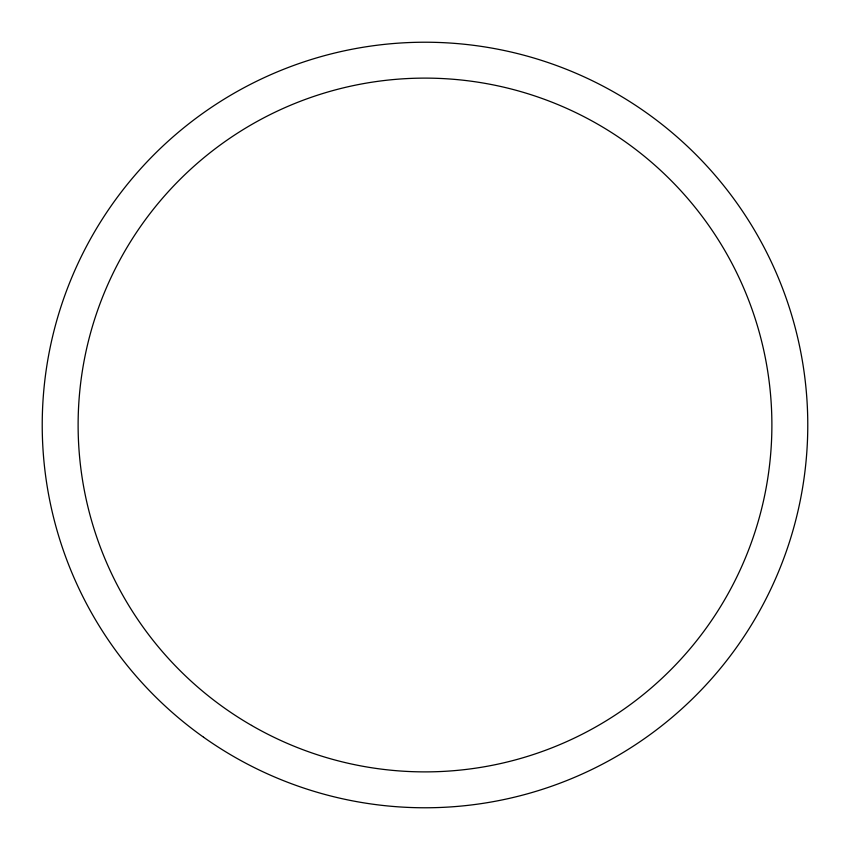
<?xml version="1.0" encoding="UTF-8"?>
<svg xmlns="http://www.w3.org/2000/svg" width="850" height="850" viewBox="0 0 850 850"><rect width="100%" height="100%" fill="white"/><g stroke="black" fill="none" stroke-linecap="round" stroke-linejoin="round"><path stroke-width="1.27" d="M203.564 737.216A382.766 382.766 0 0 0 806.108 460.668A382.766 382.766 0 0 0 265.338 77.116A382.766 382.766 0 0 0 203.564 737.216M251.558 725.411A346.885 346.885 0 0 0 771.885 425A346.885 346.885 0 0 0 251.558 124.589A346.885 346.885 0 0 0 251.558 725.411"/></g></svg>
